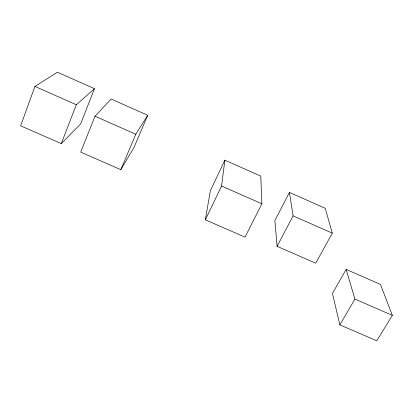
<?xml version="1.0" encoding="UTF-8"?>
<svg xmlns="http://www.w3.org/2000/svg" width="413" height="413" viewBox="0 0 413 413"><rect width="100%" height="100%" fill="white"/><g stroke="black" fill="none" stroke-linecap="round" stroke-linejoin="round"><path stroke-width="0.62" d="M205.354 219.835L221.575 186.026L224.868 160.177L260.773 176.114L261.883 203.795L245.017 237.134L205.354 219.835L210.336 190.76L224.868 160.177M34.929 86.42L20.65 125.831L61.294 143.621L80.638 123.9L94.469 88.692L57.443 72.203L34.929 86.42L76.328 104.747L94.469 88.692M61.294 143.621L76.328 104.747M94.99 116.213L80.685 152.108L120.808 169.666L134.029 147.431L147.689 115.284L111.143 99.022L94.99 116.213L135.789 134.256L147.689 115.284M120.808 169.666L135.789 134.256M289.446 192.417L274.877 220.578L277.082 246.318L315.708 263.189L332.289 233.149L325.222 208.276L289.446 192.417L293.091 215.865L277.082 246.318M346.146 269.395L332.45 293.406L339.837 324.866L376.795 340.797L392.35 315.356L380.45 284.402L346.146 269.395L354.917 299.084L339.837 324.866M354.917 299.084L392.35 315.356M293.091 215.865L332.289 233.149M221.575 186.026L261.883 203.795"/></g></svg>
